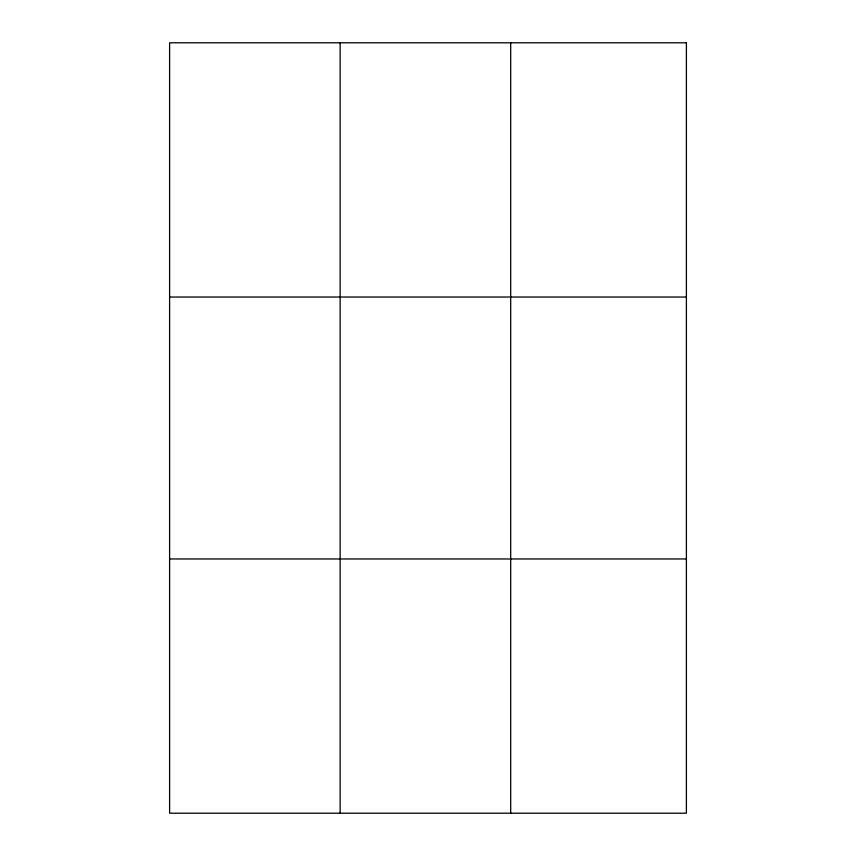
<?xml version="1.0" encoding="UTF-8"?>
<svg xmlns="http://www.w3.org/2000/svg" width="856" height="856" viewBox="0 0 856 856"><rect width="100%" height="100%" fill="white"/><g stroke="black" fill="none" stroke-linecap="round" stroke-linejoin="round"><path stroke-width="1.28" d="M340.142 813.2L340.142 42.8M510.69 813.2L510.69 42.8M169.606 297.032L686.394 297.032M169.606 558.968L686.394 558.968M686.394 42.8L686.394 813.2L169.606 813.2L169.606 42.8L686.394 42.8"/></g></svg>
